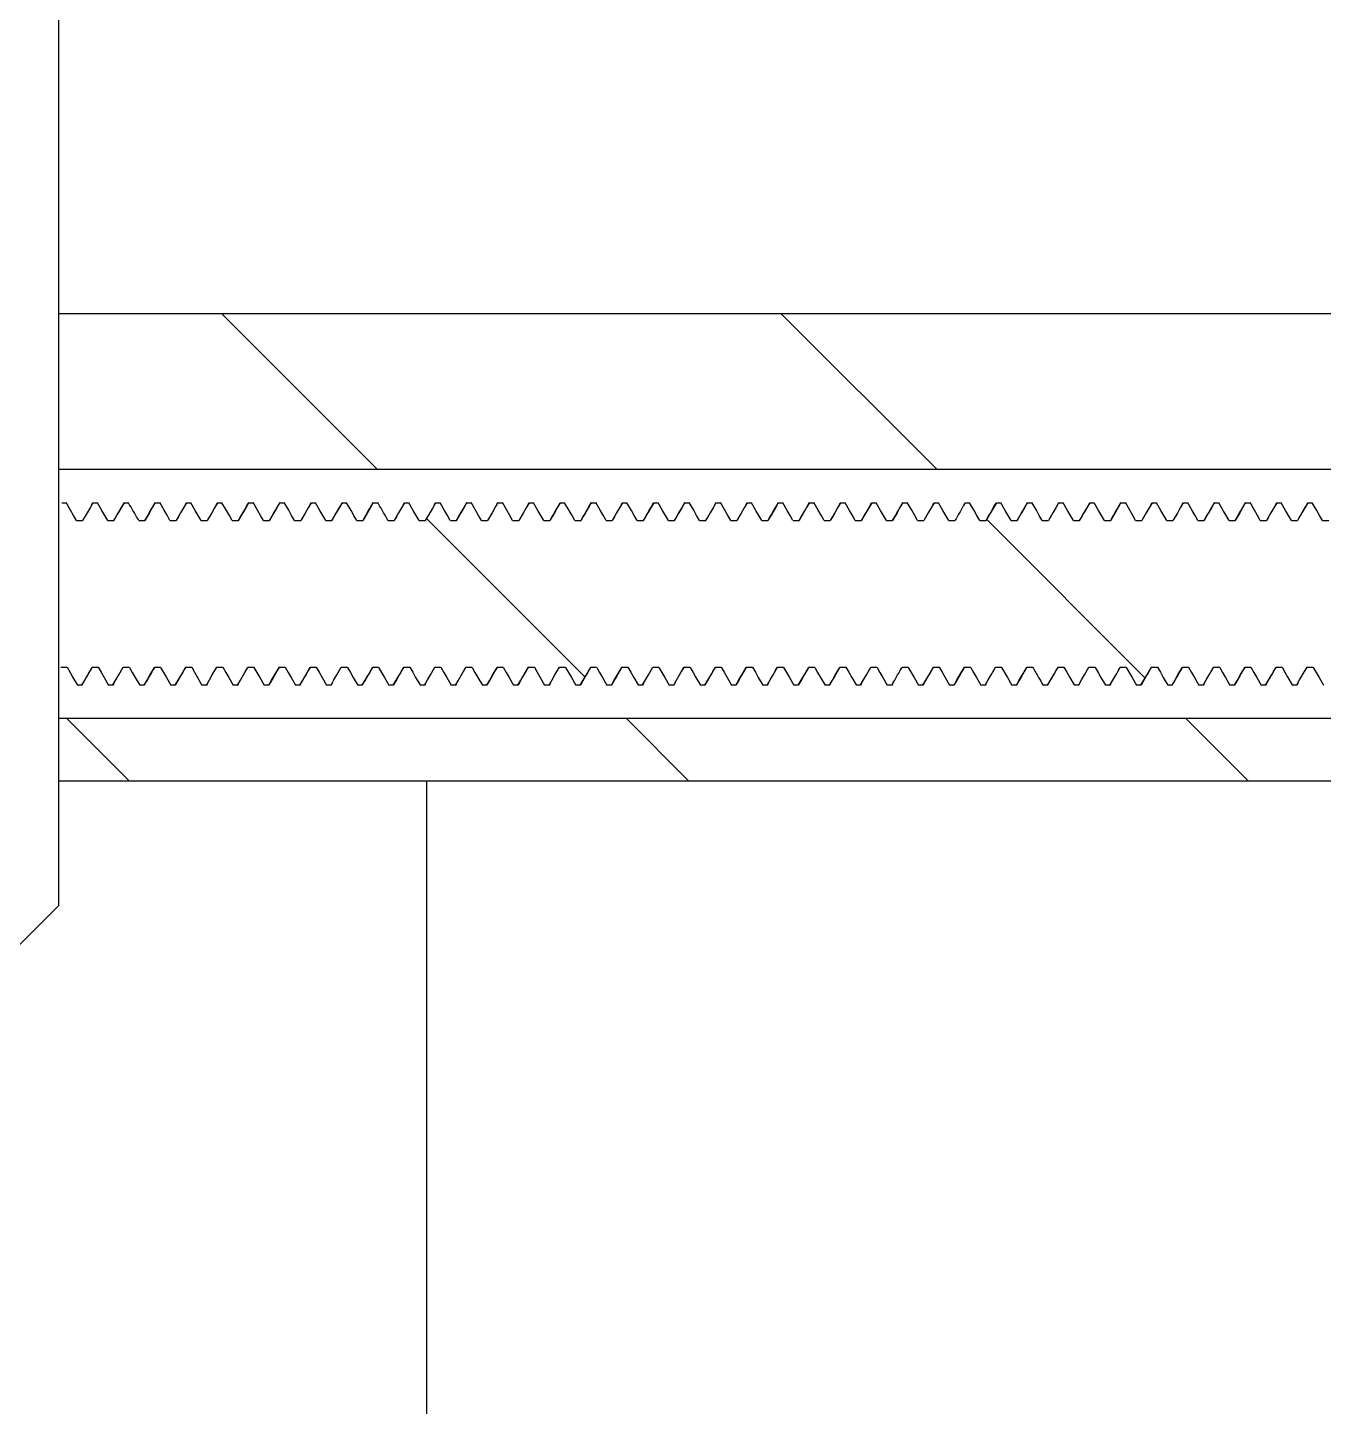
# Model space of a CAD drawing. Header units: millimetres. Extents: x 2 to 1187, y 2 to 839.
# Drawn here: x 771.55 to 781.95, y 696.84 to 707.91 of the extents above; entities that cross this region are included whole.
import ezdxf

# ---------------------------------------------------------------- set-up
doc = ezdxf.new("R2010")
doc.units = ezdxf.units.MM

# ---------------------------------------------------------------- blocks, each defined once
blk = doc.blocks.new('SW_HATCH_5')
at = {"color": 0, "linetype": 'Continuous', "lineweight": 18}
for p, q in [((-60.787, -49.75), (-59.537, -51)), ((-56.296, -49.75), (-55.046, -51)), ((-59.139, -51.397), (-57.871, -52.666)), ((-54.643, -51.403), (-53.375, -52.672)), ((-62.027, -53), (-61.527, -53.5)), ((-57.537, -53), (-57.037, -53.5)), ((-53.046, -53), (-52.546, -53.5))]:
    blk.add_line(p, q, dxfattribs=at)

msp = doc.modelspace()

# ---------------------------------------------------------------- linework, layer by layer
at = {"color": 7, "linetype": 'Continuous', "lineweight": 25}
for p, q in [((771.7981, 700.862), (771.7981, 724.362)), ((771.7981, 705.6121), (782.2982, 705.6121)), ((771.7981, 704.3621), (782.2857, 704.3621)), ((771.8228, 704.0938), (771.8585, 704.0938)), ((772.0728, 704.0938), (772.1084, 704.0938)), ((772.3228, 704.0938), (772.3585, 704.0938)), ((772.5726, 704.0938), (772.6085, 704.0938)), ((772.8228, 704.0938), (772.8584, 704.0938)), ((773.0728, 704.0938), (773.1085, 704.0938)), ((773.3228, 704.0938), (773.3586, 704.0938)), ((773.5728, 704.0938), (773.6085, 704.0938)), ((773.8228, 704.0938), (773.8584, 704.0938)), ((774.0728, 704.0938), (774.1085, 704.0938)), ((774.3226, 704.0938), (774.3585, 704.0938)), ((774.5728, 704.0938), (774.6084, 704.0938)), ((774.8228, 704.0938), (774.8585, 704.0938)), ((775.0728, 704.0938), (775.1086, 704.0938)), ((775.3228, 704.0938), (775.3585, 704.0938)), ((775.5728, 704.0938), (775.6085, 704.0938)), ((775.8228, 704.0938), (775.8585, 704.0938)), ((776.073, 704.0938), (776.1085, 704.0938)), ((776.3228, 704.0938), (776.3584, 704.0938)), ((776.5728, 704.0938), (776.6085, 704.0938)), ((776.8228, 704.0938), (776.8586, 704.0938)), ((777.0728, 704.0938), (777.1084, 704.0938)), ((777.3228, 704.0938), (777.3585, 704.0938)), ((777.5728, 704.0938), (777.6085, 704.0938)), ((777.8226, 704.0938), (777.8585, 704.0938)), ((778.0728, 704.0938), (778.1084, 704.0938)), ((778.3228, 704.0938), (778.3585, 704.0938)), ((778.5728, 704.0938), (778.6086, 704.0938)), ((778.8228, 704.0938), (778.8584, 704.0938)), ((779.0728, 704.0938), (779.1085, 704.0938)), ((779.3228, 704.0938), (779.3585, 704.0938)), ((779.5728, 704.0938), (779.6085, 704.0938)), ((779.8228, 704.0938), (779.8584, 704.0938)), ((780.0728, 704.0938), (780.1085, 704.0938)), ((780.3228, 704.0938), (780.3586, 704.0938)), ((780.5728, 704.0938), (780.6084, 704.0938)), ((780.8228, 704.0938), (780.8585, 704.0938)), ((781.0728, 704.0938), (781.1085, 704.0938)), ((781.3228, 704.0938), (781.3585, 704.0938)), ((781.5728, 704.0938), (781.6084, 704.0938)), ((781.8228, 704.0938), (781.8585, 704.0938)), ((771.941, 703.9509), (771.9903, 703.9509)), ((772.003, 703.972), (771.9904, 703.9507)), ((772.1909, 703.9509), (772.2403, 703.9509)), ((772.441, 703.9509), (772.4904, 703.9509)), ((772.6908, 703.9509), (772.7403, 703.9509)), ((772.761, 703.9862), (772.7401, 703.9509)), ((772.941, 703.9509), (772.9903, 703.9509)), ((773.191, 703.9509), (773.2404, 703.9509)), ((773.441, 703.9509), (773.4903, 703.9509)), ((773.691, 703.9509), (773.7403, 703.9509)), ((773.7502, 703.9671), (773.7405, 703.9506)), ((773.9409, 703.9509), (773.9903, 703.9509)), ((774.191, 703.9509), (774.2404, 703.9509)), ((774.4408, 703.9509), (774.4903, 703.9509)), ((774.5114, 703.9868), (774.4902, 703.9509)), ((774.691, 703.9509), (774.7403, 703.9509)), ((774.941, 703.9509), (774.9904, 703.9509)), ((775.191, 703.9509), (775.2403, 703.9509)), ((775.2462, 703.9613), (775.2401, 703.9509)), ((775.441, 703.9509), (775.4903, 703.9509)), ((775.4971, 703.9617), (775.4906, 703.9506)), ((775.6909, 703.9509), (775.7403, 703.9509)), ((775.941, 703.9509), (775.9904, 703.9509)), ((776.1908, 703.9509), (776.2403, 703.9509)), ((776.261, 703.9861), (776.2403, 703.9509)), ((776.441, 703.9509), (776.4903, 703.9509)), ((776.691, 703.9509), (776.7404, 703.9509)), ((776.9409, 703.9509), (776.9903, 703.9509)), ((777.0005, 703.9686), (776.99, 703.9509)), ((777.1909, 703.9509), (777.2403, 703.9509)), ((777.2439, 703.9562), (777.2406, 703.9506)), ((777.4409, 703.9509), (777.4903, 703.9509)), ((777.691, 703.9509), (777.7404, 703.9509)), ((777.9407, 703.9509), (777.9903, 703.9509)), ((778.01, 703.9842), (777.9902, 703.9508)), ((778.191, 703.9509), (778.2403, 703.9509)), ((778.441, 703.9509), (778.4904, 703.9509)), ((778.6909, 703.9509), (778.7403, 703.9509)), ((778.7542, 703.975), (778.74, 703.9509)), ((778.941, 703.9509), (778.9903, 703.9509)), ((778.9907, 703.9505), (778.9906, 703.9504)), ((779.1909, 703.9509), (779.2403, 703.9509)), ((779.441, 703.9509), (779.4904, 703.9509)), ((779.6907, 703.9509), (779.7403, 703.9509)), ((779.7583, 703.9813), (779.7403, 703.9507)), ((779.9409, 703.9509), (779.9903, 703.9509)), ((780.191, 703.9509), (780.2404, 703.9509)), ((780.4409, 703.9509), (780.4902, 703.9509)), ((780.5072, 703.98), (780.4901, 703.9509)), ((780.691, 703.9509), (780.7403, 703.9509)), ((780.9409, 703.9509), (780.9903, 703.9509)), ((781.191, 703.9509), (781.2403, 703.9509)), ((781.441, 703.9509), (781.4903, 703.9509)), ((781.5062, 703.9776), (781.4904, 703.9507)), ((781.6909, 703.9509), (781.7403, 703.9509)), ((781.941, 703.9509), (781.9904, 703.9509)), ((771.8653, 702.7732), (771.8159, 702.7732)), ((772.1153, 702.7732), (772.0659, 702.7732)), ((772.3064, 702.7576), (772.3158, 702.7735)), ((772.3653, 702.7732), (772.316, 702.7732)), ((772.6153, 702.7732), (772.566, 702.7732)), ((772.8653, 702.7732), (772.8159, 702.7732)), ((773.1153, 702.7732), (773.0659, 702.7732)), ((773.2952, 702.7377), (773.3161, 702.7732)), ((773.3655, 702.7732), (773.316, 702.7732)), ((773.6153, 702.7732), (773.5659, 702.7732)), ((773.8653, 702.7732), (773.8159, 702.7732)), ((774.0535, 702.7526), (774.0658, 702.7734)), ((774.1153, 702.7732), (774.066, 702.7732)), ((774.3653, 702.7732), (774.316, 702.7732)), ((774.6153, 702.7732), (774.5659, 702.7732)), ((774.8653, 702.7732), (774.8159, 702.7732)), ((775.0463, 702.7395), (775.0662, 702.7732)), ((775.1155, 702.7732), (775.066, 702.7732)), ((775.3653, 702.7732), (775.3159, 702.7732)), ((775.6153, 702.7732), (775.5659, 702.7732)), ((775.8009, 702.7481), (775.8159, 702.7734)), ((775.8653, 702.7732), (775.816, 702.7732)), ((776.1153, 702.7732), (776.066, 702.7732)), ((776.3653, 702.7732), (776.3159, 702.7732)), ((776.6153, 702.7732), (776.5659, 702.7732)), ((776.7982, 702.7426), (776.8162, 702.7732)), ((776.8654, 702.7732), (776.816, 702.7732)), ((777.1153, 702.7732), (777.0659, 702.7732)), ((777.3653, 702.7732), (777.3159, 702.7732)), ((777.5487, 702.7441), (777.5659, 702.7734)), ((777.6153, 702.7732), (777.566, 702.7732)), ((777.8653, 702.7732), (777.816, 702.7732)), ((778.1153, 702.7732), (778.0659, 702.7732)), ((778.3653, 702.7732), (778.3159, 702.7732)), ((778.5508, 702.7471), (778.5662, 702.7732)), ((778.6154, 702.7732), (778.566, 702.7732)), ((778.8653, 702.7732), (778.8159, 702.7732)), ((779.1153, 702.7732), (779.0659, 702.7732)), ((779.2968, 702.7409), (779.316, 702.7733)), ((779.3656, 702.7732), (779.316, 702.7732)), ((779.6153, 702.7732), (779.5659, 702.7732)), ((779.8653, 702.7732), (779.8159, 702.7732)), ((780.0636, 702.7701), (780.0656, 702.7735)), ((780.1153, 702.7732), (780.0659, 702.7732)), ((780.3043, 702.7529), (780.3162, 702.7732)), ((780.3653, 702.7732), (780.316, 702.7732)), ((780.6153, 702.7732), (780.5659, 702.7732)), ((780.8653, 702.7732), (780.8159, 702.7732)), ((781.0456, 702.7386), (781.066, 702.7732)), ((781.1156, 702.7732), (781.066, 702.7732)), ((781.3653, 702.7732), (781.3159, 702.7732)), ((781.6153, 702.7732), (781.5659, 702.7732)), ((781.8103, 702.7644), (781.8157, 702.7735)), ((781.8654, 702.7732), (781.8159, 702.7732)), ((771.9834, 702.6303), (771.9478, 702.6303)), ((772.2335, 702.6303), (772.1978, 702.6303)), ((772.4835, 702.6303), (772.4478, 702.6303)), ((772.7335, 702.6303), (772.6977, 702.6303)), ((772.9834, 702.6303), (772.9478, 702.6303)), ((773.2334, 702.6303), (773.1979, 702.6303)), ((773.4837, 702.6303), (773.4478, 702.6303)), ((773.7334, 702.6303), (773.6978, 702.6303)), ((773.9835, 702.6303), (773.9478, 702.6303)), ((774.2335, 702.6303), (774.1978, 702.6303)), ((774.4835, 702.6303), (774.4477, 702.6303)), ((774.7334, 702.6303), (774.6978, 702.6303)), ((774.9834, 702.6303), (774.9479, 702.6303)), ((775.2335, 702.6303), (775.1977, 702.6303)), ((775.4834, 702.6303), (775.4478, 702.6303)), ((775.7335, 702.6303), (775.6978, 702.6303)), ((775.9835, 702.6303), (775.9478, 702.6303)), ((776.2335, 702.6303), (776.1977, 702.6303)), ((776.4834, 702.6303), (776.4478, 702.6303)), ((776.7334, 702.6303), (776.6979, 702.6303)), ((776.9836, 702.6303), (776.9477, 702.6303)), ((777.2334, 702.6303), (777.1978, 702.6303)), ((777.4835, 702.6303), (777.4478, 702.6303)), ((777.7335, 702.6303), (777.6978, 702.6303)), ((777.9834, 702.6303), (777.9478, 702.6303)), ((778.2334, 702.6303), (778.1978, 702.6303)), ((778.4834, 702.6303), (778.4479, 702.6303)), ((778.7339, 702.6303), (778.6977, 702.6303)), ((778.9834, 702.6303), (778.9478, 702.6303)), ((779.2335, 702.6303), (779.1978, 702.6303)), ((779.4835, 702.6303), (779.4478, 702.6303)), ((779.7334, 702.6303), (779.6978, 702.6303)), ((779.9835, 702.6303), (779.9478, 702.6303)), ((780.2334, 702.6303), (780.1979, 702.6303)), ((780.4835, 702.6303), (780.4477, 702.6303)), ((780.7334, 702.6303), (780.6978, 702.6303)), ((780.9835, 702.6303), (780.9478, 702.6303)), ((781.2334, 702.6303), (781.1978, 702.6303)), ((781.4834, 702.6303), (781.4478, 702.6303)), ((781.7335, 702.6303), (781.6978, 702.6303)), ((782.2857, 702.362), (771.7981, 702.362)), ((771.7981, 701.862), (782.2982, 701.862)), ((774.7484, 701.862), (774.7484, 684.7495)), ((771.2981, 700.3621), (771.7981, 700.862))]:
    msp.add_line(p, q, dxfattribs=at)
at = {"color": 7, "linetype": 'Continuous', "lineweight": 25, "flags": 128}
for points in [[(771.941, 703.9516), (771.9175, 703.9923), (771.894, 704.0331), (771.8585, 704.0946)], [(772.0728, 704.0927), (772.0493, 704.052), (772.0257, 704.0113), (771.9903, 703.95)], [(772.191, 703.9501), (772.1674, 703.9908), (772.1439, 704.0315), (772.1085, 704.0928)], [(772.3228, 704.0934), (772.2992, 704.0527), (772.2757, 704.012), (772.2403, 703.9506)], [(772.5728, 704.095), (772.5493, 704.0543), (772.5258, 704.0135), (772.4903, 703.9519)], [(772.6909, 703.9519), (772.6675, 703.9926), (772.644, 704.0334), (772.6085, 704.095)], [(772.8228, 704.0933), (772.7993, 704.0526), (772.7758, 704.0119), (772.7404, 703.9506)], [(772.941, 703.9507), (772.9175, 703.9914), (772.8939, 704.0322), (772.8585, 704.0935)], [(773.0728, 704.0927), (773.0493, 704.052), (773.0257, 704.0113), (772.9903, 703.9501)], [(773.1909, 703.95), (773.1674, 703.9907), (773.1439, 704.0314), (773.1085, 704.0927)], [(773.3228, 704.0946), (773.2993, 704.0538), (773.2758, 704.0131), (773.2403, 703.9515)], [(773.4409, 703.9514), (773.4174, 703.9921), (773.3939, 704.0329), (773.3584, 704.0944)], [(773.5728, 704.0943), (773.5493, 704.0536), (773.5258, 704.0128), (773.4904, 703.9513)], [(773.691, 703.9515), (773.6675, 703.9922), (773.644, 704.033), (773.6085, 704.0945)], [(773.8228, 704.0926), (773.7993, 704.0519), (773.7757, 704.0112), (773.7403, 703.95)], [(773.941, 703.95), (773.9174, 703.9908), (773.8939, 704.0315), (773.8585, 704.0927)], [(774.0728, 704.0936), (774.0493, 704.0529), (774.0257, 704.0121), (773.9903, 703.9508)], [(774.1909, 703.9506), (774.1674, 703.9913), (774.1439, 704.0321), (774.1084, 704.0934)], [(774.3228, 704.095), (774.2993, 704.0542), (774.2758, 704.0135), (774.2403, 703.9519)], [(774.5728, 704.0932), (774.5493, 704.0525), (774.5258, 704.0118), (774.4904, 703.9504)], [(774.691, 703.9506), (774.6675, 703.9913), (774.6439, 704.032), (774.6085, 704.0934)], [(774.8228, 704.0928), (774.7992, 704.0521), (774.7757, 704.0114), (774.7403, 703.9501)], [(774.9409, 703.9501), (774.9174, 703.9908), (774.8939, 704.0315), (774.8584, 704.0927)], [(775.0728, 704.0947), (775.0493, 704.0539), (775.0258, 704.0132), (774.9903, 703.9516)], [(775.1909, 703.9515), (775.1674, 703.9922), (775.1439, 704.033), (775.1084, 704.0945)], [(775.3228, 704.0942), (775.2993, 704.0534), (775.2758, 704.0127), (775.2404, 703.9512)], [(775.441, 703.9514), (775.4175, 703.9921), (775.394, 704.0328), (775.3585, 704.0944)], [(775.5728, 704.0926), (775.5493, 704.0519), (775.5257, 704.0112), (775.4903, 703.95)], [(775.691, 703.95), (775.6674, 703.9907), (775.6439, 704.0314), (775.6085, 704.0926)], [(775.8228, 704.0938), (775.7993, 704.053), (775.7757, 704.0123), (775.7403, 703.9509)], [(775.9409, 703.9507), (775.9174, 703.9914), (775.8939, 704.0322), (775.8584, 704.0935)], [(776.191, 703.9519), (776.1675, 703.9926), (776.144, 704.0334), (776.1085, 704.095)], [(776.3228, 704.0931), (776.2993, 704.0524), (776.2758, 704.0116), (776.2403, 703.9503)], [(776.441, 703.9505), (776.4175, 703.9912), (776.3939, 704.0319), (776.3585, 704.0932)], [(776.5728, 704.0929), (776.5492, 704.0522), (776.5257, 704.0115), (776.4903, 703.9502)], [(776.6909, 703.9501), (776.6674, 703.9908), (776.6439, 704.0315), (776.6084, 704.0928)], [(776.8228, 704.0948), (776.7993, 704.054), (776.7758, 704.0133), (776.7403, 703.9517)], [(776.9409, 703.9516), (776.9174, 703.9923), (776.8939, 704.0331), (776.8584, 704.0946)], [(777.0728, 704.094), (777.0493, 704.0533), (777.0258, 704.0125), (776.9904, 703.9511)], [(777.191, 703.9513), (777.1675, 703.992), (777.144, 704.0327), (777.1085, 704.0942)], [(777.3228, 704.0926), (777.2993, 704.0519), (777.2757, 704.0112), (777.2403, 703.95)], [(777.441, 703.95), (777.4174, 703.9907), (777.3939, 704.0314), (777.3585, 704.0926)], [(777.5728, 704.0939), (777.5493, 704.0532), (777.5257, 704.0124), (777.4903, 703.951)], [(777.6909, 703.9508), (777.6674, 703.9916), (777.6439, 704.0323), (777.6084, 704.0937)], [(777.8228, 704.0948), (777.7993, 704.0541), (777.7758, 704.0134), (777.7403, 703.9518)], [(777.941, 703.9518), (777.9175, 703.9926), (777.894, 704.0333), (777.8585, 704.0949)], [(778.0728, 704.093), (778.0493, 704.0522), (778.0258, 704.0115), (777.9903, 703.9503)], [(778.191, 703.9504), (778.1675, 703.9911), (778.1439, 704.0318), (778.1085, 704.0931)], [(778.3228, 704.093), (778.2992, 704.0523), (778.2757, 704.0116), (778.2403, 703.9503)], [(778.4409, 703.9502), (778.4174, 703.9909), (778.3939, 704.0316), (778.3584, 704.0929)], [(778.5728, 704.0949), (778.5493, 704.0541), (778.5258, 704.0134), (778.4903, 703.9518)], [(778.6909, 703.9517), (778.6674, 703.9924), (778.6439, 704.0332), (778.6084, 704.0948)], [(778.8228, 704.0938), (778.7993, 704.0531), (778.7758, 704.0124), (778.7404, 703.951)], [(778.941, 703.9511), (778.9175, 703.9919), (778.894, 704.0326), (778.8585, 704.094)], [(779.191, 703.95), (779.1674, 703.9907), (779.1439, 704.0314), (779.1085, 704.0926)], [(779.3228, 704.0941), (779.2993, 704.0533), (779.2758, 704.0126), (779.2403, 703.9511)], [(779.4409, 703.951), (779.4174, 703.9917), (779.3939, 704.0324), (779.3584, 704.0939)], [(779.5728, 704.0947), (779.5493, 704.054), (779.5258, 704.0133), (779.4903, 703.9517)], [(779.691, 703.9518), (779.6675, 703.9925), (779.644, 704.0333), (779.6085, 704.0949)], [(779.8228, 704.0929), (779.7993, 704.0521), (779.7758, 704.0114), (779.7403, 703.9502)], [(779.941, 703.9503), (779.9174, 703.991), (779.8939, 704.0317), (779.8585, 704.093)], [(780.0728, 704.0931), (780.0492, 704.0524), (780.0257, 704.0117), (779.9903, 703.9504)], [(780.1909, 703.9503), (780.1674, 703.991), (780.1439, 704.0317), (780.1084, 704.093)], [(780.3228, 704.0949), (780.2993, 704.0542), (780.2758, 704.0135), (780.2403, 703.9519)], [(780.4409, 703.9518), (780.4174, 703.9925), (780.394, 704.0333), (780.3584, 704.0949)], [(780.5728, 704.0937), (780.5493, 704.053), (780.5258, 704.0122), (780.4904, 703.9508)], [(780.691, 703.951), (780.6675, 703.9917), (780.644, 704.0325), (780.6085, 704.0939)], [(780.8228, 704.0926), (780.7993, 704.0519), (780.7757, 704.0112), (780.7403, 703.95)], [(780.941, 703.95), (780.9174, 703.9907), (780.8939, 704.0314), (780.8585, 704.0926)], [(781.0728, 704.0942), (781.0493, 704.0535), (781.0258, 704.0127), (780.9903, 703.9513)], [(781.1909, 703.9511), (781.1674, 703.9918), (781.1439, 704.0326), (781.1084, 704.094)], [(781.3228, 704.0946), (781.2993, 704.0539), (781.2758, 704.0131), (781.2403, 703.9516)], [(781.441, 703.9517), (781.4175, 703.9925), (781.394, 704.0332), (781.3585, 704.0948)], [(781.5728, 704.0928), (781.5493, 704.0521), (781.5258, 704.0113), (781.4903, 703.9501)], [(781.691, 703.9502), (781.6674, 703.9909), (781.6439, 704.0316), (781.6085, 704.0929)], [(781.8228, 704.0933), (781.7992, 704.0525), (781.7757, 704.0118), (781.7403, 703.9505)], [(781.9409, 703.9504), (781.9174, 703.9911), (781.8939, 704.0318), (781.8584, 704.0931)], [(771.8654, 702.7735), (771.8889, 702.7328), (771.9124, 702.692), (771.9478, 702.6307)], [(771.9835, 702.6305), (772.007, 702.6712), (772.0305, 702.7119), (772.066, 702.7733)], [(772.1153, 702.7741), (772.1388, 702.7333), (772.1624, 702.6926), (772.1978, 702.6314)], [(772.2335, 702.6315), (772.257, 702.6722), (772.2805, 702.7129), (772.3159, 702.7741)], [(772.3653, 702.7726), (772.3888, 702.7319), (772.4123, 702.6911), (772.4478, 702.6296)], [(772.4834, 702.6298), (772.5069, 702.6705), (772.5304, 702.7113), (772.5659, 702.7728)], [(772.6154, 702.7727), (772.6389, 702.732), (772.6624, 702.6912), (772.6978, 702.6297)], [(772.7335, 702.6295), (772.757, 702.6703), (772.7805, 702.711), (772.816, 702.7726)], [(772.8653, 702.7741), (772.8889, 702.7334), (772.9124, 702.6927), (772.9478, 702.6314)], [(772.9835, 702.6314), (773.007, 702.6721), (773.0306, 702.7128), (773.066, 702.774)], [(773.1153, 702.7734), (773.1388, 702.7327), (773.1623, 702.692), (773.1978, 702.6306)], [(773.2334, 702.6308), (773.257, 702.6715), (773.2805, 702.7122), (773.3159, 702.7736)], [(773.3653, 702.7722), (773.3888, 702.7315), (773.4123, 702.6907), (773.4478, 702.6291)], [(773.4835, 702.6291), (773.5069, 702.6698), (773.5304, 702.7106), (773.566, 702.7722)], [(773.6154, 702.7736), (773.6389, 702.7329), (773.6624, 702.6922), (773.6978, 702.6308)], [(773.7335, 702.6306), (773.757, 702.6714), (773.7805, 702.7121), (773.816, 702.7734)], [(773.8653, 702.774), (773.8888, 702.7333), (773.9124, 702.6926), (773.9478, 702.6313)], [(773.9834, 702.6314), (774.007, 702.6721), (774.0305, 702.7129), (774.0659, 702.7741)], [(774.1153, 702.7725), (774.1388, 702.7318), (774.1623, 702.691), (774.1978, 702.6295)], [(774.2334, 702.6297), (774.2569, 702.6704), (774.2804, 702.7111), (774.3159, 702.7727)], [(774.3654, 702.7728), (774.3889, 702.7321), (774.4124, 702.6914), (774.4478, 702.6299)], [(774.4835, 702.6297), (774.507, 702.6704), (774.5305, 702.7111), (774.566, 702.7727)], [(774.6153, 702.7741), (774.6389, 702.7334), (774.6624, 702.6927), (774.6978, 702.6315)], [(774.7335, 702.6314), (774.757, 702.6721), (774.7806, 702.7129), (774.816, 702.7741)], [(774.8653, 702.7733), (774.8888, 702.7326), (774.9123, 702.6918), (774.9478, 702.6304)], [(774.9834, 702.6306), (775.007, 702.6714), (775.0305, 702.7121), (775.0659, 702.7734)], [(775.1153, 702.7722), (775.1388, 702.7315), (775.1623, 702.6908), (775.1978, 702.6291)], [(775.2335, 702.6291), (775.257, 702.6698), (775.2804, 702.7106), (775.316, 702.7722)], [(775.3654, 702.7737), (775.3889, 702.733), (775.4124, 702.6923), (775.4478, 702.631)], [(775.4835, 702.6308), (775.507, 702.6715), (775.5306, 702.7122), (775.566, 702.7736)], [(775.6153, 702.7739), (775.6388, 702.7332), (775.6624, 702.6925), (775.6978, 702.6312)], [(775.7334, 702.6314), (775.757, 702.6721), (775.7805, 702.7128), (775.8159, 702.774)], [(775.8653, 702.7724), (775.8888, 702.7317), (775.9123, 702.6909), (775.9478, 702.6294)], [(775.9834, 702.6295), (776.0069, 702.6703), (776.0304, 702.711), (776.0659, 702.7726)], [(776.1154, 702.773), (776.1389, 702.7322), (776.1624, 702.6915), (776.1978, 702.63)], [(776.2335, 702.6298), (776.257, 702.6706), (776.2805, 702.7113), (776.316, 702.7728)], [(776.3653, 702.7741), (776.3889, 702.7334), (776.4124, 702.6927), (776.4478, 702.6315)], [(776.4835, 702.6315), (776.507, 702.6722), (776.5306, 702.7129), (776.566, 702.7741)], [(776.6153, 702.7731), (776.6388, 702.7324), (776.6623, 702.6917), (776.6978, 702.6303)], [(776.7334, 702.6305), (776.7569, 702.6712), (776.7805, 702.7119), (776.8159, 702.7733)], [(776.8653, 702.7723), (776.8888, 702.7316), (776.9123, 702.6908), (776.9478, 702.6292)], [(776.9835, 702.6291), (777.007, 702.6699), (777.0304, 702.7106), (777.066, 702.7722)], [(777.1153, 702.7738), (777.1389, 702.7331), (777.1624, 702.6924), (777.1978, 702.6311)], [(777.2335, 702.6309), (777.257, 702.6716), (777.2806, 702.7124), (777.316, 702.7737)], [(777.3653, 702.7739), (777.3888, 702.7331), (777.4124, 702.6924), (777.4478, 702.6311)], [(777.4834, 702.6313), (777.507, 702.672), (777.5305, 702.7127), (777.5659, 702.774)], [(777.6153, 702.7723), (777.6388, 702.7316), (777.6623, 702.6909), (777.6978, 702.6293)], [(777.7334, 702.6294), (777.7569, 702.6701), (777.7804, 702.7109), (777.8159, 702.7724)], [(777.8654, 702.7731), (777.8889, 702.7324), (777.9124, 702.6916), (777.9478, 702.6302)], [(777.9835, 702.63), (778.007, 702.6707), (778.0305, 702.7114), (778.066, 702.7729)], [(778.1153, 702.7741), (778.1389, 702.7334), (778.1624, 702.6927), (778.1978, 702.6315)], [(778.2335, 702.6315), (778.257, 702.6722), (778.2806, 702.7129), (778.316, 702.7741)], [(778.3653, 702.773), (778.3888, 702.7323), (778.4123, 702.6916), (778.4478, 702.6301)], [(778.6153, 702.7724), (778.6388, 702.7316), (778.6623, 702.6909), (778.6978, 702.6293)], [(778.7335, 702.6292), (778.757, 702.6699), (778.7805, 702.7107), (778.816, 702.7723)], [(778.8653, 702.7739), (778.8889, 702.7332), (778.9124, 702.6925), (778.9478, 702.6312)], [(778.9835, 702.631), (779.007, 702.6718), (779.0306, 702.7125), (779.066, 702.7738)], [(779.1153, 702.7738), (779.1388, 702.733), (779.1624, 702.6923), (779.1978, 702.631)], [(779.2334, 702.6312), (779.257, 702.6719), (779.2805, 702.7126), (779.3159, 702.7739)], [(779.3653, 702.7723), (779.3888, 702.7315), (779.4123, 702.6908), (779.4478, 702.6292)], [(779.4834, 702.6293), (779.5069, 702.67), (779.5304, 702.7108), (779.5659, 702.7724)], [(779.7335, 702.6301), (779.757, 702.6709), (779.7805, 702.7116), (779.816, 702.773)], [(779.8653, 702.7741), (779.8889, 702.7334), (779.9124, 702.6927), (779.9478, 702.6315)], [(779.9835, 702.6315), (780.007, 702.6722), (780.0306, 702.7129), (780.066, 702.7741)], [(780.1153, 702.7729), (780.1388, 702.7322), (780.1623, 702.6914), (780.1978, 702.63)], [(780.2334, 702.6302), (780.2569, 702.6709), (780.2805, 702.7116), (780.3159, 702.7731)], [(780.3653, 702.7725), (780.3888, 702.7317), (780.4123, 702.691), (780.4478, 702.6294)], [(780.4835, 702.6293), (780.507, 702.67), (780.5305, 702.7108), (780.566, 702.7723)], [(780.6153, 702.774), (780.6389, 702.7333), (780.6624, 702.6925), (780.6978, 702.6313)], [(780.7335, 702.6312), (780.757, 702.6719), (780.7806, 702.7126), (780.816, 702.7739)], [(780.8653, 702.7737), (780.8888, 702.7329), (780.9123, 702.6922), (780.9478, 702.6309)], [(780.9834, 702.6311), (781.007, 702.6718), (781.0305, 702.7125), (781.0659, 702.7738)], [(781.1153, 702.7722), (781.1388, 702.7315), (781.1623, 702.6907), (781.1978, 702.6291)], [(781.2334, 702.6292), (781.2569, 702.67), (781.2804, 702.7107), (781.3159, 702.7723)], [(781.3654, 702.7733), (781.3889, 702.7326), (781.4124, 702.6919), (781.4478, 702.6305)], [(781.4835, 702.6303), (781.507, 702.671), (781.5305, 702.7117), (781.566, 702.7732)], [(781.6153, 702.7741), (781.6389, 702.7334), (781.6624, 702.6927), (781.6978, 702.6315)], [(781.7335, 702.6315), (781.757, 702.6722), (781.7805, 702.7129), (781.816, 702.7741)], [(781.8653, 702.7728), (781.8888, 702.732), (781.9123, 702.6913), (781.9478, 702.6298)]]:
    msp.add_lwpolyline(points, dxfattribs=at)
at = {"color": 7, "linetype": 'Continuous', "lineweight": 18}
msp.add_arc((812.2981, 724.362), 54.5814, 135.29029, 248.5047, dxfattribs=at)
at = {"color": 7, "linetype": 'Continuous', "lineweight": 25}
for points, knots in [([(772.0636, 704.0698), (772.0639, 704.0735), (772.0645, 704.0823), (772.0697, 704.0896), (772.0728, 704.0938)], [0, 0, 0, 0, 0.4140534, 1, 1, 1, 1]), ([(772.3193, 704.0902), (772.3054, 704.0662), (772.2785, 704.0198), (772.2515, 703.9734), (772.2384, 703.9509)], [0, 0, 0, 0, 0.5159314, 1, 1, 1, 1]), ([(772.4409, 703.9505), (772.4331, 703.9641), (772.4174, 703.9912), (772.3899, 704.0388), (772.3702, 704.0728), (772.3584, 704.0933)], [0, 0, 0, 0, 0.2852091, 0.5704461, 1, 1, 1, 1]), ([(772.5693, 704.092), (772.5554, 704.068), (772.5282, 704.0209), (772.5009, 703.9739), (772.4876, 703.9509)], [0, 0, 0, 0, 0.5102272, 1, 1, 1, 1]), ([(772.8137, 704.07), (772.814, 704.0736), (772.8146, 704.0824), (772.8198, 704.0896), (772.8228, 704.0938)], [0, 0, 0, 0, 0.411431, 1, 1, 1, 1]), ([(773.0637, 704.0702), (773.064, 704.0737), (773.0646, 704.0824), (773.0697, 704.0895), (773.0728, 704.0938)], [0, 0, 0, 0, 0.40172135, 1, 1, 1, 1]), ([(773.3194, 704.0914), (773.3055, 704.0674), (773.2784, 704.0206), (773.2512, 703.9738), (773.238, 703.9509)], [0, 0, 0, 0, 0.512142, 1, 1, 1, 1]), ([(773.5689, 704.0912), (773.555, 704.0673), (773.5279, 704.0205), (773.5007, 703.9737), (773.4875, 703.9509)], [0, 0, 0, 0, 0.51230626, 1, 1, 1, 1]), ([(773.8137, 704.0698), (773.8139, 704.0735), (773.8145, 704.0823), (773.8197, 704.0896), (773.8228, 704.0938)], [0, 0, 0, 0, 0.41341317, 1, 1, 1, 1]), ([(774.0694, 704.0903), (774.0555, 704.0664), (774.0285, 704.0199), (774.0015, 703.9734), (773.9884, 703.9509)], [0, 0, 0, 0, 0.51543195, 1, 1, 1, 1]), ([(774.3192, 704.092), (774.3053, 704.068), (774.2781, 704.0209), (774.2509, 703.9739), (774.2375, 703.9509)], [0, 0, 0, 0, 0.510182, 1, 1, 1, 1]), ([(774.441, 703.9519), (774.4331, 703.9655), (774.4175, 703.9926), (774.39, 704.0403), (774.3703, 704.0745), (774.3585, 704.095)], [0, 0, 0, 0, 0.2847176, 0.5694074, 1, 1, 1, 1]), ([(774.5637, 704.0699), (774.5639, 704.0736), (774.5646, 704.0824), (774.5698, 704.0896), (774.5728, 704.0938)], [0, 0, 0, 0, 0.41245701, 1, 1, 1, 1]), ([(774.8137, 704.0703), (774.814, 704.0738), (774.8146, 704.0824), (774.8197, 704.0895), (774.8228, 704.0938)], [0, 0, 0, 0, 0.3991174, 1, 1, 1, 1]), ([(775.0694, 704.0915), (775.0555, 704.0675), (775.0284, 704.0207), (775.0012, 703.9738), (774.9879, 703.9509)], [0, 0, 0, 0, 0.5116783, 1, 1, 1, 1]), ([(775.3137, 704.0691), (775.3139, 704.0779), (775.314, 704.0882), (775.3217, 704.0931), (775.3228, 704.0938)], [0, 0, 0, 0, 0.8636952, 1, 1, 1, 1]), ([(775.5637, 704.0698), (775.5639, 704.0735), (775.5645, 704.0823), (775.5697, 704.0895), (775.5728, 704.0938)], [0, 0, 0, 0, 0.4121718, 1, 1, 1, 1]), ([(775.8194, 704.0905), (775.8055, 704.0665), (775.7785, 704.02), (775.7515, 703.9735), (775.7383, 703.9509)], [0, 0, 0, 0, 0.5149209, 1, 1, 1, 1]), ([(776.0692, 704.0919), (776.0553, 704.0679), (776.0281, 704.0209), (776.0008, 703.9739), (775.9875, 703.9509)], [0, 0, 0, 0, 0.5102553, 1, 1, 1, 1]), ([(776.0728, 704.0949), (776.065, 704.0813), (776.0493, 704.0542), (776.0218, 704.0065), (776.0022, 703.9724), (775.9903, 703.9518)], [0, 0, 0, 0, 0.2847344, 0.5694967, 1, 1, 1, 1]), ([(776.3137, 704.0699), (776.3139, 704.0735), (776.3145, 704.0824), (776.3198, 704.0896), (776.3228, 704.0938)], [0, 0, 0, 0, 0.4133012, 1, 1, 1, 1]), ([(776.5692, 704.0896), (776.5553, 704.0656), (776.5284, 704.0194), (776.5015, 703.9732), (776.4886, 703.9509)], [0, 0, 0, 0, 0.5178177, 1, 1, 1, 1]), ([(776.8194, 704.0917), (776.8055, 704.0677), (776.7783, 704.0207), (776.7511, 703.9738), (776.7378, 703.9509)], [0, 0, 0, 0, 0.5112792, 1, 1, 1, 1]), ([(777.0637, 704.0702), (777.064, 704.0737), (777.0646, 704.0824), (777.0698, 704.0896), (777.0728, 704.0938)], [0, 0, 0, 0, 0.4062085, 1, 1, 1, 1]), ([(777.3137, 704.0699), (777.3139, 704.0735), (777.3145, 704.0823), (777.3197, 704.0895), (777.3228, 704.0938)], [0, 0, 0, 0, 0.4108508, 1, 1, 1, 1]), ([(777.5694, 704.0907), (777.5555, 704.0667), (777.5285, 704.0201), (777.5014, 703.9735), (777.4883, 703.9509)], [0, 0, 0, 0, 0.51435174, 1, 1, 1, 1]), ([(777.8191, 704.0919), (777.8052, 704.0679), (777.778, 704.0209), (777.7508, 703.9739), (777.7375, 703.9509)], [0, 0, 0, 0, 0.5104193, 1, 1, 1, 1]), ([(778.0637, 704.0699), (778.0639, 704.0735), (778.0645, 704.0823), (778.0697, 704.0896), (778.0728, 704.0938)], [0, 0, 0, 0, 0.4128007, 1, 1, 1, 1]), ([(778.3192, 704.0897), (778.3053, 704.0657), (778.2784, 704.0195), (778.2515, 703.9732), (778.2386, 703.9509)], [0, 0, 0, 0, 0.517423, 1, 1, 1, 1]), ([(778.5694, 704.0918), (778.5555, 704.0678), (778.5283, 704.0208), (778.5011, 703.9739), (778.4878, 703.9509)], [0, 0, 0, 0, 0.5109274, 1, 1, 1, 1]), ([(778.8137, 704.0701), (778.814, 704.0737), (778.8146, 704.0824), (778.8198, 704.0896), (778.8228, 704.0938)], [0, 0, 0, 0, 0.4072102, 1, 1, 1, 1]), ([(779.0728, 704.0926), (779.065, 704.079), (779.0493, 704.0519), (779.0218, 704.0043), (779.0021, 703.9704), (778.9903, 703.95)], [0, 0, 0, 0, 0.2854442, 0.5708606, 1, 1, 1, 1]), ([(779.0637, 704.0699), (779.0639, 704.0735), (779.0645, 704.0823), (779.0697, 704.0895), (779.0728, 704.0938)], [0, 0, 0, 0, 0.40937472, 1, 1, 1, 1]), ([(779.3194, 704.0908), (779.3055, 704.0669), (779.2785, 704.0202), (779.2514, 703.9736), (779.2382, 703.9509)], [0, 0, 0, 0, 0.5138234, 1, 1, 1, 1]), ([(779.569, 704.0917), (779.5552, 704.0678), (779.528, 704.0208), (779.5008, 703.9739), (779.4874, 703.9509)], [0, 0, 0, 0, 0.5107197, 1, 1, 1, 1]), ([(779.8136, 704.0698), (779.8139, 704.0735), (779.8145, 704.0823), (779.8197, 704.0896), (779.8228, 704.0938)], [0, 0, 0, 0, 0.4137913, 1, 1, 1, 1]), ([(780.0692, 704.0898), (780.0553, 704.0659), (780.0285, 704.0196), (780.0015, 703.9733), (779.9885, 703.9509)], [0, 0, 0, 0, 0.5170273, 1, 1, 1, 1]), ([(780.3194, 704.0919), (780.3055, 704.0679), (780.2783, 704.0209), (780.251, 703.9739), (780.2377, 703.9509)], [0, 0, 0, 0, 0.51060884, 1, 1, 1, 1]), ([(780.5637, 704.0701), (780.564, 704.0737), (780.5646, 704.0824), (780.5698, 704.0896), (780.5728, 704.0938)], [0, 0, 0, 0, 0.4094829, 1, 1, 1, 1]), ([(780.8137, 704.07), (780.8139, 704.0736), (780.8146, 704.0823), (780.8197, 704.0895), (780.8228, 704.0938)], [0, 0, 0, 0, 0.4070875, 1, 1, 1, 1]), ([(781.0694, 704.091), (781.0555, 704.067), (781.0285, 704.0203), (781.0013, 703.9736), (780.9882, 703.9509)], [0, 0, 0, 0, 0.5132763, 1, 1, 1, 1]), ([(781.319, 704.0916), (781.3051, 704.0676), (781.2779, 704.0207), (781.2507, 703.9738), (781.2374, 703.9509)], [0, 0, 0, 0, 0.5111363, 1, 1, 1, 1]), ([(781.5636, 704.0698), (781.5639, 704.0735), (781.5645, 704.0823), (781.5697, 704.0896), (781.5728, 704.0938)], [0, 0, 0, 0, 0.4140198, 1, 1, 1, 1]), ([(781.8193, 704.09), (781.8054, 704.066), (781.7785, 704.0197), (781.7515, 703.9733), (781.7385, 703.9509)], [0, 0, 0, 0, 0.5165655, 1, 1, 1, 1]), ([(771.9869, 702.6338), (772.0008, 702.6577), (772.0278, 702.7042), (772.0548, 702.7507), (772.0679, 702.7732)], [0, 0, 0, 0, 0.5154131, 1, 1, 1, 1]), ([(772.4874, 702.6329), (772.5013, 702.6569), (772.5284, 702.7036), (772.5556, 702.7504), (772.5688, 702.7732)], [0, 0, 0, 0, 0.5123791, 1, 1, 1, 1]), ([(772.7368, 702.6327), (772.7507, 702.6567), (772.7779, 702.7035), (772.805, 702.7503), (772.8183, 702.7732)], [0, 0, 0, 0, 0.5120761, 1, 1, 1, 1]), ([(773.487, 702.6321), (773.5009, 702.6561), (773.5281, 702.7032), (773.5554, 702.7502), (773.5687, 702.7732)], [0, 0, 0, 0, 0.5102019, 1, 1, 1, 1]), ([(773.7369, 702.6339), (773.7508, 702.6579), (773.7778, 702.7043), (773.8048, 702.7507), (773.8178, 702.7732)], [0, 0, 0, 0, 0.5159125, 1, 1, 1, 1]), ([(774.2374, 702.6327), (774.2513, 702.6567), (774.2784, 702.7035), (774.3056, 702.7503), (774.3188, 702.7732)], [0, 0, 0, 0, 0.5118304, 1, 1, 1, 1]), ([(774.4868, 702.6329), (774.5007, 702.6568), (774.5278, 702.7036), (774.555, 702.7504), (774.5682, 702.7732)], [0, 0, 0, 0, 0.5125813, 1, 1, 1, 1]), ([(775.237, 702.6322), (775.2508, 702.6562), (775.2781, 702.7032), (775.3053, 702.7502), (775.3187, 702.7732)], [0, 0, 0, 0, 0.51033103, 1, 1, 1, 1]), ([(775.487, 702.6341), (775.5009, 702.658), (775.5278, 702.7044), (775.5548, 702.7508), (775.5678, 702.7732)], [0, 0, 0, 0, 0.51641863, 1, 1, 1, 1]), ([(775.9873, 702.6326), (776.0012, 702.6565), (776.0284, 702.7034), (776.0555, 702.7503), (776.0688, 702.7732)], [0, 0, 0, 0, 0.5113455, 1, 1, 1, 1]), ([(776.2368, 702.633), (776.2507, 702.657), (776.2778, 702.7037), (776.3049, 702.7504), (776.3181, 702.7732)], [0, 0, 0, 0, 0.51308602, 1, 1, 1, 1]), ([(776.9869, 702.6322), (777.0008, 702.6562), (777.028, 702.7032), (777.0553, 702.7502), (777.0686, 702.7732)], [0, 0, 0, 0, 0.5105307, 1, 1, 1, 1]), ([(777.237, 702.6342), (777.2509, 702.6582), (777.2778, 702.7045), (777.3047, 702.7508), (777.3178, 702.7732)], [0, 0, 0, 0, 0.5168668, 1, 1, 1, 1]), ([(777.7372, 702.6324), (777.7511, 702.6564), (777.7783, 702.7033), (777.8055, 702.7502), (777.8188, 702.7732)], [0, 0, 0, 0, 0.5108375, 1, 1, 1, 1]), ([(777.9869, 702.6332), (778.0007, 702.6572), (778.0278, 702.7038), (778.0549, 702.7505), (778.0681, 702.7732)], [0, 0, 0, 0, 0.5136201, 1, 1, 1, 1]), ([(778.4834, 702.6303), (778.4913, 702.6439), (778.5069, 702.6711), (778.5344, 702.7187), (778.5541, 702.7527), (778.5659, 702.7732)], [0, 0, 0, 0, 0.285086, 0.5701442, 1, 1, 1, 1]), ([(778.7369, 702.6323), (778.7508, 702.6563), (778.778, 702.7033), (778.8052, 702.7502), (778.8185, 702.7732)], [0, 0, 0, 0, 0.5108172, 1, 1, 1, 1]), ([(778.9871, 702.6344), (779.001, 702.6583), (779.0278, 702.7046), (779.0547, 702.7508), (779.0677, 702.7732)], [0, 0, 0, 0, 0.5173024, 1, 1, 1, 1]), ([(779.4872, 702.6323), (779.5011, 702.6563), (779.5283, 702.7032), (779.5555, 702.7502), (779.5688, 702.7732)], [0, 0, 0, 0, 0.5105302, 1, 1, 1, 1]), ([(779.6154, 702.7732), (779.6232, 702.7596), (779.6389, 702.7325), (779.6664, 702.6849), (779.686, 702.6508), (779.6978, 702.6303)], [0, 0, 0, 0, 0.285086, 0.5701442, 1, 1, 1, 1]), ([(779.7369, 702.6334), (779.7508, 702.6573), (779.7778, 702.7039), (779.8049, 702.7505), (779.818, 702.7732)], [0, 0, 0, 0, 0.514174, 1, 1, 1, 1]), ([(780.4869, 702.6324), (780.5008, 702.6564), (780.5279, 702.7033), (780.5552, 702.7502), (780.5685, 702.7732)], [0, 0, 0, 0, 0.5111427, 1, 1, 1, 1]), ([(780.7371, 702.6345), (780.751, 702.6584), (780.7778, 702.7047), (780.8047, 702.7509), (780.8177, 702.7732)], [0, 0, 0, 0, 0.5176718, 1, 1, 1, 1]), ([(781.2371, 702.6322), (781.251, 702.6562), (781.2782, 702.7032), (781.3055, 702.7502), (781.3188, 702.7732)], [0, 0, 0, 0, 0.5103025, 1, 1, 1, 1]), ([(781.4869, 702.6335), (781.5008, 702.6575), (781.5278, 702.7041), (781.5548, 702.7506), (781.568, 702.7732)], [0, 0, 0, 0, 0.51470875, 1, 1, 1, 1]), ([(772.2426, 702.653), (772.2424, 702.6503), (772.2417, 702.642), (772.2368, 702.635), (772.2335, 702.6303)], [0, 0, 0, 0, 0.32229115, 1, 1, 1, 1]), ([(772.9925, 702.6526), (772.9923, 702.6501), (772.9916, 702.6419), (772.9868, 702.635), (772.9834, 702.6303)], [0, 0, 0, 0, 0.3067516, 1, 1, 1, 1]), ([(773.2425, 702.6529), (773.2423, 702.6502), (773.2416, 702.6419), (773.2367, 702.635), (773.2334, 702.6303)], [0, 0, 0, 0, 0.3234084, 1, 1, 1, 1]), ([(773.9926, 702.6531), (773.9924, 702.6504), (773.9917, 702.642), (773.9868, 702.635), (773.9835, 702.6303)], [0, 0, 0, 0, 0.3235036, 1, 1, 1, 1]), ([(774.7425, 702.6527), (774.7423, 702.6501), (774.7416, 702.6419), (774.7368, 702.635), (774.7334, 702.6303)], [0, 0, 0, 0, 0.3098368, 1, 1, 1, 1]), ([(774.9925, 702.6529), (774.9923, 702.6502), (774.9916, 702.6419), (774.9867, 702.635), (774.9834, 702.6303)], [0, 0, 0, 0, 0.3227315, 1, 1, 1, 1]), ([(775.7426, 702.6531), (775.7424, 702.6504), (775.7417, 702.642), (775.7368, 702.635), (775.7335, 702.6303)], [0, 0, 0, 0, 0.3243132, 1, 1, 1, 1]), ([(776.4926, 702.6528), (776.4923, 702.6502), (776.4916, 702.6419), (776.4868, 702.635), (776.4834, 702.6303)], [0, 0, 0, 0, 0.3129665, 1, 1, 1, 1]), ([(776.7425, 702.6528), (776.7423, 702.6502), (776.7416, 702.6419), (776.7367, 702.635), (776.7334, 702.6303)], [0, 0, 0, 0, 0.3219773, 1, 1, 1, 1]), ([(777.4926, 702.653), (777.4924, 702.6503), (777.4917, 702.642), (777.4868, 702.635), (777.4835, 702.6303)], [0, 0, 0, 0, 0.3247932, 1, 1, 1, 1]), ([(778.2426, 702.6529), (778.2423, 702.6502), (778.2416, 702.642), (778.2368, 702.635), (778.2334, 702.6303)], [0, 0, 0, 0, 0.3153902, 1, 1, 1, 1]), ([(778.4925, 702.6528), (778.4923, 702.6501), (778.4916, 702.6419), (778.4867, 702.635), (778.4834, 702.6303)], [0, 0, 0, 0, 0.3212584, 1, 1, 1, 1]), ([(779.2426, 702.653), (779.2424, 702.6503), (779.2417, 702.642), (779.2368, 702.635), (779.2335, 702.6303)], [0, 0, 0, 0, 0.3246098, 1, 1, 1, 1]), ([(779.9926, 702.6529), (779.9924, 702.6503), (779.9916, 702.642), (779.9868, 702.635), (779.9835, 702.6303)], [0, 0, 0, 0, 0.3178691, 1, 1, 1, 1]), ([(780.2425, 702.6527), (780.2423, 702.6501), (780.2416, 702.6419), (780.2367, 702.635), (780.2334, 702.6303)], [0, 0, 0, 0, 0.3200057, 1, 1, 1, 1]), ([(780.9926, 702.653), (780.9924, 702.6503), (780.9917, 702.6419), (780.9868, 702.635), (780.9835, 702.6303)], [0, 0, 0, 0, 0.3241873, 1, 1, 1, 1]), ([(781.7426, 702.653), (781.7424, 702.6503), (781.7416, 702.642), (781.7368, 702.635), (781.7335, 702.6303)], [0, 0, 0, 0, 0.3201322, 1, 1, 1, 1])]:
    msp.add_open_spline(points, degree=3, knots=knots, dxfattribs=at)

# ---------------------------------------------------------------- block references
at = {"color": 7, "linetype": 'Continuous', "lineweight": 18}
msp.add_blockref('SW_HATCH_5', (833.8905, 755.3621), dxfattribs=at)

doc.saveas('drawing.dxf')
